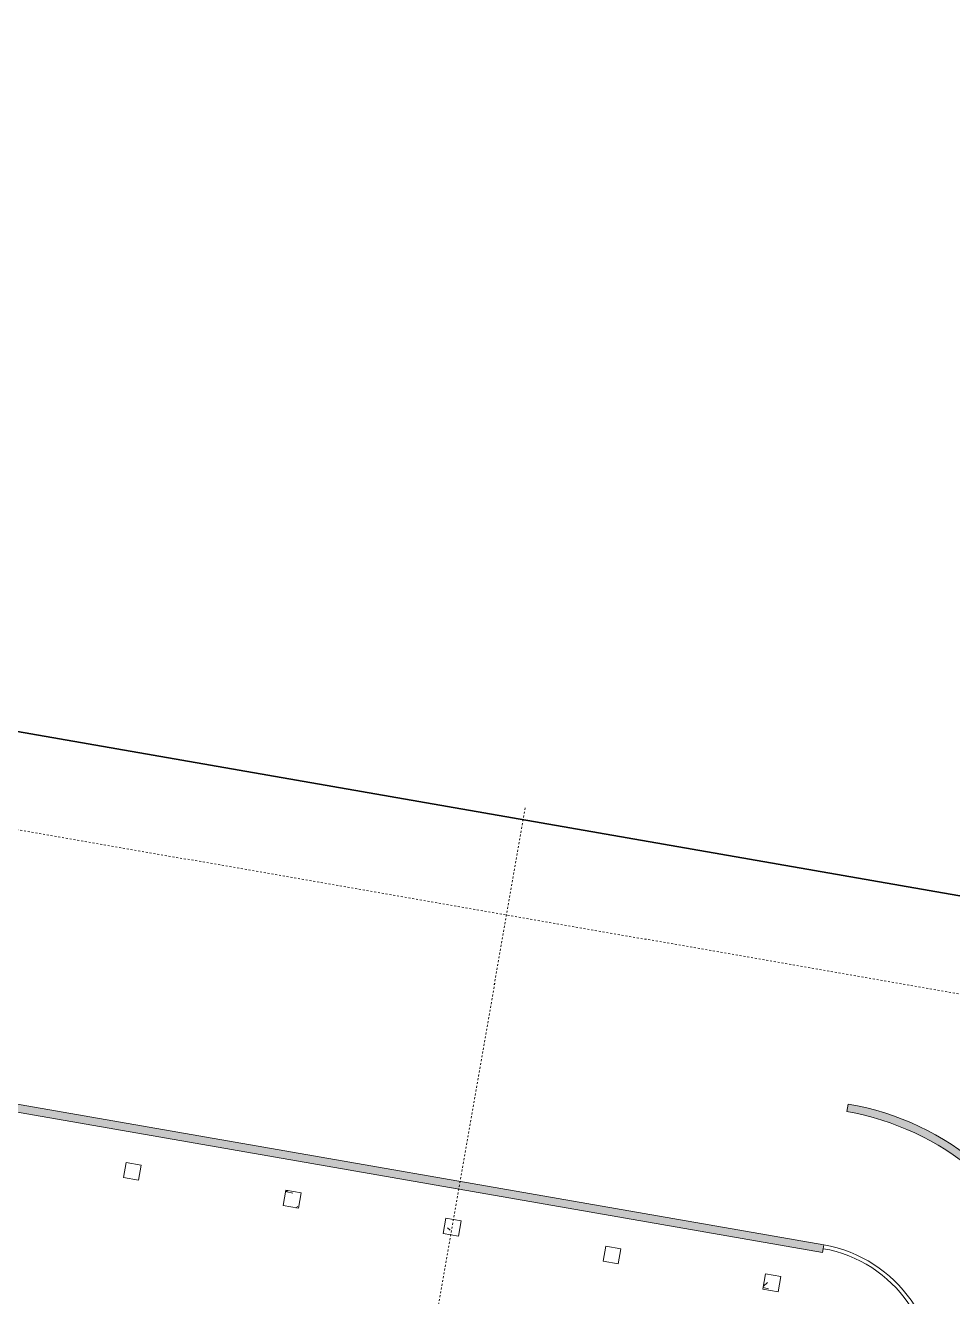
# Model space of a CAD drawing. Extents: x 274235 to 276654, y 142848 to 144425.
# Drawn here: x 276246.9 to 276294.9, y 143213.1 to 143278.9 of the extents above; entities that cross this region are included whole.
import ezdxf

# ---------------------------------------------------------------- set-up
doc = ezdxf.new("R2010")
doc.units = 0
doc.header["$LTSCALE"] = 1.5
doc.linetypes.add('ACM-G-CENTER', pattern=[50.8, 31.75, -6.35, 6.35, -6.35])
doc.linetypes.add('IMPORT-SITE-SETBACK$0$_ACM-G-DASHED _2_', pattern=[19.05, 12.7, -6.35])
doc.layers.get('0').update_dxf_attribs({"linetype": 'CONTINUOUS', "lineweight": 0})
for name, color, linetype, lineweight in [('_ACM-A-DETL', 7, 'CONTINUOUS', 5), ('_ACM-A-GRID', 3, 'CONTINUOUS', 5), ('_ACM-A-SITE-PROP-ESMT', 10, 'CONTINUOUS', 5), ('_ACM-A-WALL-FULL', 6, 'CONTINUOUS', 13), ('_ACM-A-WALL-PATT', 8, 'CONTINUOUS', 9), ('_ACM-S-STRU-CLOS', 5, 'CONTINUOUS', 5), ('SITE for basement_dwg', 8, 'CONTINUOUS', 5), ('SITE-SETBACK$0$_ACM-A-SITE-SETB-HIRS', 7, 'IMPORT-SITE-SETBACK$0$_ACM-G-DASHED _2_', 18), ('SITE-SETBACK$0$JZD', 250, 'CONTINUOUS', 5)]:
    doc.layers.add(name, color=color, linetype=linetype, lineweight=lineweight)
doc.layers.add('EVA', color=230, linetype='CONTINUOUS')

# ---------------------------------------------------------------- blocks, each defined once
blk = doc.blocks.new('SITE for basement_dwg-3947335-B1_Working')
at = {"layer": 'EVA', "flags": 128}
blk.add_lwpolyline([(435971, 262688), (143597, 262688), (435971, 262688)], dxfattribs=at)
at = {"layer": 'SITE-SETBACK$0$_ACM-A-SITE-SETB-HIRS'}
blk.add_line((148745, 257688), (435971, 257688), dxfattribs=at)
at = {"layer": 'SITE-SETBACK$0$JZD'}
blk.add_line((143597, 262688), (435971, 262688), dxfattribs=at)
blk = doc.blocks.new('M_Concrete-Rectangular-Column - 800 x 800mm-V709-B1_Working')
at = {"layer": '_ACM-A-DETL', "color": 250}
for p, q in [((400, 400), (-400, 400)), ((-400, 400), (-400, -400)), ((400, -400), (400, 400)), ((-400, -400), (400, -400))]:
    blk.add_line(p, q, dxfattribs=at)
blk = doc.blocks.new('M_Concrete-Rectangular-Column - 800 x 800mm-V716-B1_Working')
at = {"layer": '_ACM-S-STRU-CLOS'}
h = blk.add_hatch(dxfattribs=at)
h.set_pattern_fill('FP_448', color=256, style=0, pattern_type=2)
h.set_pattern_definition([(50, (-991804, -814404.6), (3643.682, -318.781), [381, -4191]), (355, (-991804, -814404.6), (-704.856, 3821.136), [304.8, -3352.8]), (100.451, (-991500.5, -814431), (2938.852, 3502.332), [323.8, -3561.801]), (46.184, (-991804, -813388.6), (5421.582, -840.855), [571.5, -6286.5]), (96.636, (-991352.3, -813458.6), (4748.051, 4948.551), [485.7, -5342.702]), (351.184, (-991804, -813388.6), (4748.1, 4948.506), [457.2, -5029.2]), (21, (-991296, -813642.6), (3032.288, -2045.3045), [381, -4191]), (326, (-991296, -813642.6), (1236.042, 3683.762), [304.8, -3352.8]), (71.451, (-991043.4, -813813), (4268.3425, 1638.425), [323.8, -3561.801]), (37.5, (-991804.1, -814404.6), (61.772, 1691.1008), [167.64, -3144.52, 167.64, -6601.46]), (37.5, (-991804.1, -814404.6), (61.772, 1691.1008), [-3479.8, -3235.96, 167.64, -3197.86]), (7.5, (-991804.1, -814404.6), (1336.3933, 2003.6115), [167.64, -1772.92, 167.64, -4351.02]), (7.5, (-991804.1, -814404.6), (1336.3933, 2003.6115), [-2108.2, -3068.32, 167.64, -1115.06]), (327.5, (-992937, -814404.6), (2711.8178, -114.5786), [167.64, -1102.36, -9220.2]), (327.5, (-992937, -814404.6), (2711.8178, -114.5786), [-1270, 167.64, -3794.76, -5257.8]), (327.5, (-992937, -814404.6), (2711.8178, -114.5786), [-5232.4, 167.64, -5090.16]), (317.5, (-993445, -814404.6), (2962.5856, 508.5334), [167.64, -1483.36, 167.64, -6197.6]), (317.5, (-993445, -814404.6), (2962.5856, 508.5334), [-1818.64, -2463.8, 167.64, -3566.16])])
h.paths.add_polyline_path([(400, -400), (400, 400), (-400, 400), (-400, -400)])
at = {"layer": '_ACM-A-DETL', "color": 250}
for p, q in [((400, 400), (-400, 400)), ((-400, 400), (-400, -400)), ((400, -400), (400, 400)), ((-400, -400), (400, -400))]:
    blk.add_line(p, q, dxfattribs=at)
blk = doc.blocks.new('M_Concrete-Rectangular-Column - 800 x 800mm-V721-B1_Working')
at = {"layer": '_ACM-S-STRU-CLOS'}
h = blk.add_hatch(dxfattribs=at)
h.set_pattern_fill('FP_451', color=256, style=0, pattern_type=2)
h.set_pattern_definition([(50, (-1000204, -814404.6), (3643.682, -318.781), [381, -4191]), (355, (-1000204, -814404.6), (-704.856, 3821.136), [304.8, -3352.8]), (100.451, (-999900.5, -814431), (2938.852, 3502.332), [323.8, -3561.801]), (46.184, (-1000204, -813388.6), (5421.582, -840.855), [571.5, -6286.5]), (96.636, (-999752.3, -813458.6), (4748.051, 4948.551), [485.7, -5342.702]), (351.184, (-1000204, -813388.6), (4748.1, 4948.506), [457.2, -5029.2]), (21, (-999696, -813642.6), (3032.288, -2045.3045), [381, -4191]), (326, (-999696, -813642.6), (1236.042, 3683.762), [304.8, -3352.8]), (71.451, (-999443.4, -813813), (4268.3425, 1638.425), [323.8, -3561.801]), (37.5, (-1000204.1, -814404.6), (61.772, 1691.1008), [167.64, -3144.52, 167.64, -6601.46]), (37.5, (-1000204.1, -814404.6), (61.772, 1691.1008), [-3479.8, -3235.96, 167.64, -3197.86]), (7.5, (-1000204.1, -814404.6), (1336.3933, 2003.6115), [167.64, -1772.92, 167.64, -4351.02]), (7.5, (-1000204.1, -814404.6), (1336.3933, 2003.6115), [-2108.2, -3068.32, 167.64, -1115.06]), (327.5, (-1001337, -814404.6), (2711.8178, -114.5786), [167.64, -1102.36, -9220.2]), (327.5, (-1001337, -814404.6), (2711.8178, -114.5786), [-1270, 167.64, -3794.76, -5257.8]), (327.5, (-1001337, -814404.6), (2711.8178, -114.5786), [-5232.4, 167.64, -5090.16]), (317.5, (-1001845, -814404.6), (2962.5856, 508.5334), [167.64, -1483.36, -6365.24]), (317.5, (-1001845, -814404.6), (2962.5856, 508.5334), [-1651, 167.64, -2463.8, -3733.8]), (317.5, (-1001845, -814404.6), (2962.5856, 508.5334), [-4282.44, 167.64, -3566.16])])
h.paths.add_polyline_path([(400, -400), (400, 400), (-400, 400), (-400, -400)])
at = {"layer": '_ACM-A-DETL', "color": 250}
for p, q in [((400, 400), (-400, 400)), ((-400, 400), (-400, -400)), ((400, -400), (400, 400)), ((-400, -400), (400, -400))]:
    blk.add_line(p, q, dxfattribs=at)
blk = doc.blocks.new('M_Concrete-Rectangular-Column - 800 x 800mm-V726-B1_Working')
at = {"layer": '_ACM-A-DETL', "color": 250}
for p, q in [((400, 400), (-400, 400)), ((-400, 400), (-400, -400)), ((400, -400), (400, 400)), ((-400, -400), (400, -400))]:
    blk.add_line(p, q, dxfattribs=at)
blk = doc.blocks.new('M_Concrete-Rectangular-Column - 800 x 800mm-V729-B1_Working')
at = {"layer": '_ACM-S-STRU-CLOS'}
h = blk.add_hatch(dxfattribs=at)
h.set_pattern_fill('FP_457', color=256, style=0, pattern_type=2)
h.set_pattern_definition([(50, (-1017004, -814404.6), (3643.682, -318.781), [381, -4191]), (355, (-1017004, -814404.6), (-704.856, 3821.136), [304.8, -3352.8]), (100.451, (-1016700.5, -814431), (2938.852, 3502.332), [323.8, -3561.801]), (46.184, (-1017004, -813388.6), (5421.582, -840.855), [571.5, -6286.5]), (96.636, (-1016552.3, -813458.6), (4748.051, 4948.551), [485.7, -5342.702]), (351.184, (-1017004, -813388.6), (4748.1, 4948.506), [457.2, -5029.2]), (21, (-1016496, -813642.6), (3032.288, -2045.3045), [381, -4191]), (326, (-1016496, -813642.6), (1236.042, 3683.762), [304.8, -3352.8]), (71.451, (-1016243.4, -813813), (4268.3425, 1638.425), [323.8, -3561.801]), (37.5, (-1017004.1, -814404.6), (61.772, 1691.1008), [167.64, -3144.52, 167.64, -6601.46]), (37.5, (-1017004.1, -814404.6), (61.772, 1691.1008), [-3479.8, -3235.96, 167.64, -3197.86]), (7.5, (-1017004.1, -814404.6), (1336.3933, 2003.6115), [167.64, -1772.92, 167.64, -4351.02]), (7.5, (-1017004.1, -814404.6), (1336.3933, 2003.6115), [-2108.2, -3068.32, 167.64, -1115.06]), (327.5, (-1018137, -814404.6), (2711.8178, -114.5786), [167.64, -1102.36, -9220.2]), (327.5, (-1018137, -814404.6), (2711.8178, -114.5786), [-1270, 167.64, -3794.76, -5257.8]), (327.5, (-1018137, -814404.6), (2711.8178, -114.5786), [-5232.4, 167.64, -5090.16]), (317.5, (-1018645, -814404.6), (2962.5856, 508.5334), [167.64, -1483.36, -6365.24]), (317.5, (-1018645, -814404.6), (2962.5856, 508.5334), [-1651, 167.64, -2463.8, -3733.8]), (317.5, (-1018645, -814404.6), (2962.5856, 508.5334), [-4282.44, 167.64, -3566.16])])
h.paths.add_polyline_path([(400, -400), (400, 400), (-400, 400), (-400, -400)])
at = {"layer": '_ACM-A-DETL', "color": 250}
for p, q in [((400, 400), (-400, 400)), ((-400, 400), (-400, -400)), ((400, -400), (400, 400)), ((-400, -400), (400, -400))]:
    blk.add_line(p, q, dxfattribs=at)
blk = doc.blocks.new('Family - ___-3630293-B1_Working')
at = {"layer": '_ACM-A-SITE-PROP-ESMT'}
blk.add_line((760904, 835805), (1066404, 835805), dxfattribs=at)
blk = doc.blocks.new('BASEMENT20250512')
at = {"layer": '_ACM-A-WALL-PATT', "lineweight": 5}
for points in [[(1031437.0172, 816804.5648), (1031896.7785, 816804.5648), (1031684.5953, 817173.0961), (1031461.6227, 817535.2015), (1031228.055, 817890.5649), (1030984.096, 818238.8767), (1030729.9584, 818579.8329), (1030465.8639, 818913.1363), (1030192.0428, 819238.4962), (1029908.7339, 819555.6289), (1029616.1842, 819864.2577), (1029314.6489, 820164.1135), (1029004.3909, 820454.9348), (1028685.6808, 820736.4681), (1028358.7966, 821008.4677), (1028024.0234, 821270.6964), (1027681.653, 821522.9257), (1027331.9841, 821764.9354), (1026975.3216, 821996.5146), (1026555.2649, 822249.6928), (1026242.2658, 822427.5828), (1025866.5118, 822626.6959), (1025485.0423, 822814.6269), (1025098.1899, 822991.2119), (1024706.2919, 823156.2969), (1024309.6903, 823309.738), (1023908.7307, 823451.4013), (1023503.763, 823581.1634), (1023095.1402, 823698.9109), (1022683.2187, 823804.5413), (1022268.3578, 823897.9625), (1021850.9193, 823979.0929), (1021431.2672, 824047.8618), (1021009.7675, 824104.2092), (1020586.7877, 824148.086), (1020162.6968, 824179.454), (1019737.8645, 824198.2857), (1019312.6615, 824204.5648), (1019312.6615, 823804.5648), (1019731.478, 823798.2988), (1020149.9196, 823779.5066), (1020567.6118, 823748.2049), (1020984.1806, 823704.4217), (1021399.2532, 823648.1963), (1021812.458, 823579.579), (1022223.4252, 823498.6312), (1022631.7868, 823405.4253), (1023037.1773, 823300.0448), (1023439.2339, 823182.5841), (1023837.5967, 823053.1481), (1024231.909, 822911.853), (1024621.818, 822758.825), (1025006.9745, 822594.2012), (1025387.0338, 822418.1289), (1025761.6558, 822230.7658), (1026130.505, 822032.2796), (1026555.2649, 821784.5262), (1026849.5701, 821602.6582), (1027199.1423, 821371.9076), (1027541.655, 821130.8027), (1027876.8017, 820879.5593), (1028204.2823, 820618.4022), (1028523.8037, 820347.5653), (1028835.0798, 820067.291), (1029200.4894, 819714.2285), (1029431.7896, 819479.4419), (1029716.6891, 819172.3933), (1029992.2755, 818856.9592), (1030258.3023, 818533.422), (1030514.5312, 818202.0713), (1030760.7329, 817863.2037), (1030996.6871, 817517.1225), (1031222.1824, 817164.1376)], [(1019312.6615, 816404.5644), (1019312.6615, 816804.5644), (843604.124, 816804.5644), (843604.124, 816404.5644), (1017587.1595, 816404.5644)]]:
    blk.add_hatch(color=256, dxfattribs=at).paths.add_polyline_path(points)
at = {"layer": '_ACM-A-GRID', "linetype": 'ACM-G-CENTER'}
blk.add_line((1000204.1235, 836425.9503), (1000204.1235, 471682.2986), dxfattribs=at)
at = {"layer": '_ACM-A-WALL-FULL', "lineweight": 9}
for p, q in [((1019312.6615, 824204.5648), (1019312.6615, 823804.5648)), ((1019312.6615, 816804.5644), (843604.124, 816804.5644)), ((1019312.6615, 816404.5644), (1019312.6615, 816604.5648)), ((916004.1237, 816404.5644), (1019312.6615, 816404.5644))]:
    blk.add_line(p, q, dxfattribs=at)
at = {"layer": '_ACM-A-WALL-FULL'}
blk.add_line((1019312.6615, 816804.5648), (1019312.6615, 816604.5648), dxfattribs=at)
at = {"layer": '_ACM-A-WALL-FULL', "lineweight": 9}
for centre, radius, start, end in [((1019312.6615, 809804.5647), 14400, 29.085295286, 90.000000192), ((1019312.6615, 809804.5647), 14000, 30.000000228, 90.000000192), ((1019312.6615, 809804.5648), 6999.9999, 0.000000079, 90), ((1019312.6615, 809804.5648), 6799.9999, 0.000000079, 90)]:
    blk.add_arc(centre, radius, start, end, dxfattribs=at)
at = {"layer": '_ACM-A-SITE-PROP-ESMT'}
blk.add_blockref('Family - ___-3630293-B1_Working', (0, 0), dxfattribs=at)
at = {"layer": '_ACM-S-STRU-CLOS'}
for name, p in [('M_Concrete-Rectangular-Column - 800 x 800mm-V709-B1_Working', (983404.1235, 814404.5651)), ('M_Concrete-Rectangular-Column - 800 x 800mm-V716-B1_Working', (991804.1235, 814404.5651)), ('M_Concrete-Rectangular-Column - 800 x 800mm-V721-B1_Working', (1000204.1235, 814404.5651)), ('M_Concrete-Rectangular-Column - 800 x 800mm-V726-B1_Working', (1008604.1234, 814404.5651)), ('M_Concrete-Rectangular-Column - 800 x 800mm-V729-B1_Working', (1017004.1234, 814404.5651))]:
    blk.add_blockref(name, p, dxfattribs=at)
at = {"layer": 'SITE for basement_dwg', "color": 250}
blk.add_blockref('SITE for basement_dwg-3947335-B1_Working', (617306.3804, 573116.7708), dxfattribs=at)
blk = doc.blocks.new('Family - ___-3630293-F5_Working')
at = {"layer": '_ACM-A-SITE-PROP-ESMT'}
blk.add_line((760904, 835805), (1066404, 835805), dxfattribs=at)
blk = doc.blocks.new('5f0512')
at = {"layer": '_ACM-A-GRID', "linetype": 'ACM-G-CENTER'}
blk.add_line((0, 106021.3849), (0, -251042.7355), dxfattribs=at)
at = {"layer": '_ACM-A-SITE-PROP-ESMT'}
blk.add_blockref('Family - ___-3630293-F5_Working', (-1000204.1235, -730404.5654), dxfattribs=at)

msp = doc.modelspace()

# ---------------------------------------------------------------- block references
at = {"xscale": 0.0009999999999999994, "yscale": 0.001, "zscale": 0.001, "rotation": 350.1075696352769}
msp.add_blockref('BASEMENT20250512', (275143.722, 142586.221), dxfattribs=at)

# ---------------------------------------------------------------- next in the draw order: block references
msp.add_blockref('5f0512', (276254.538, 143133.932), dxfattribs=at)

doc.saveas('drawing.dxf')
